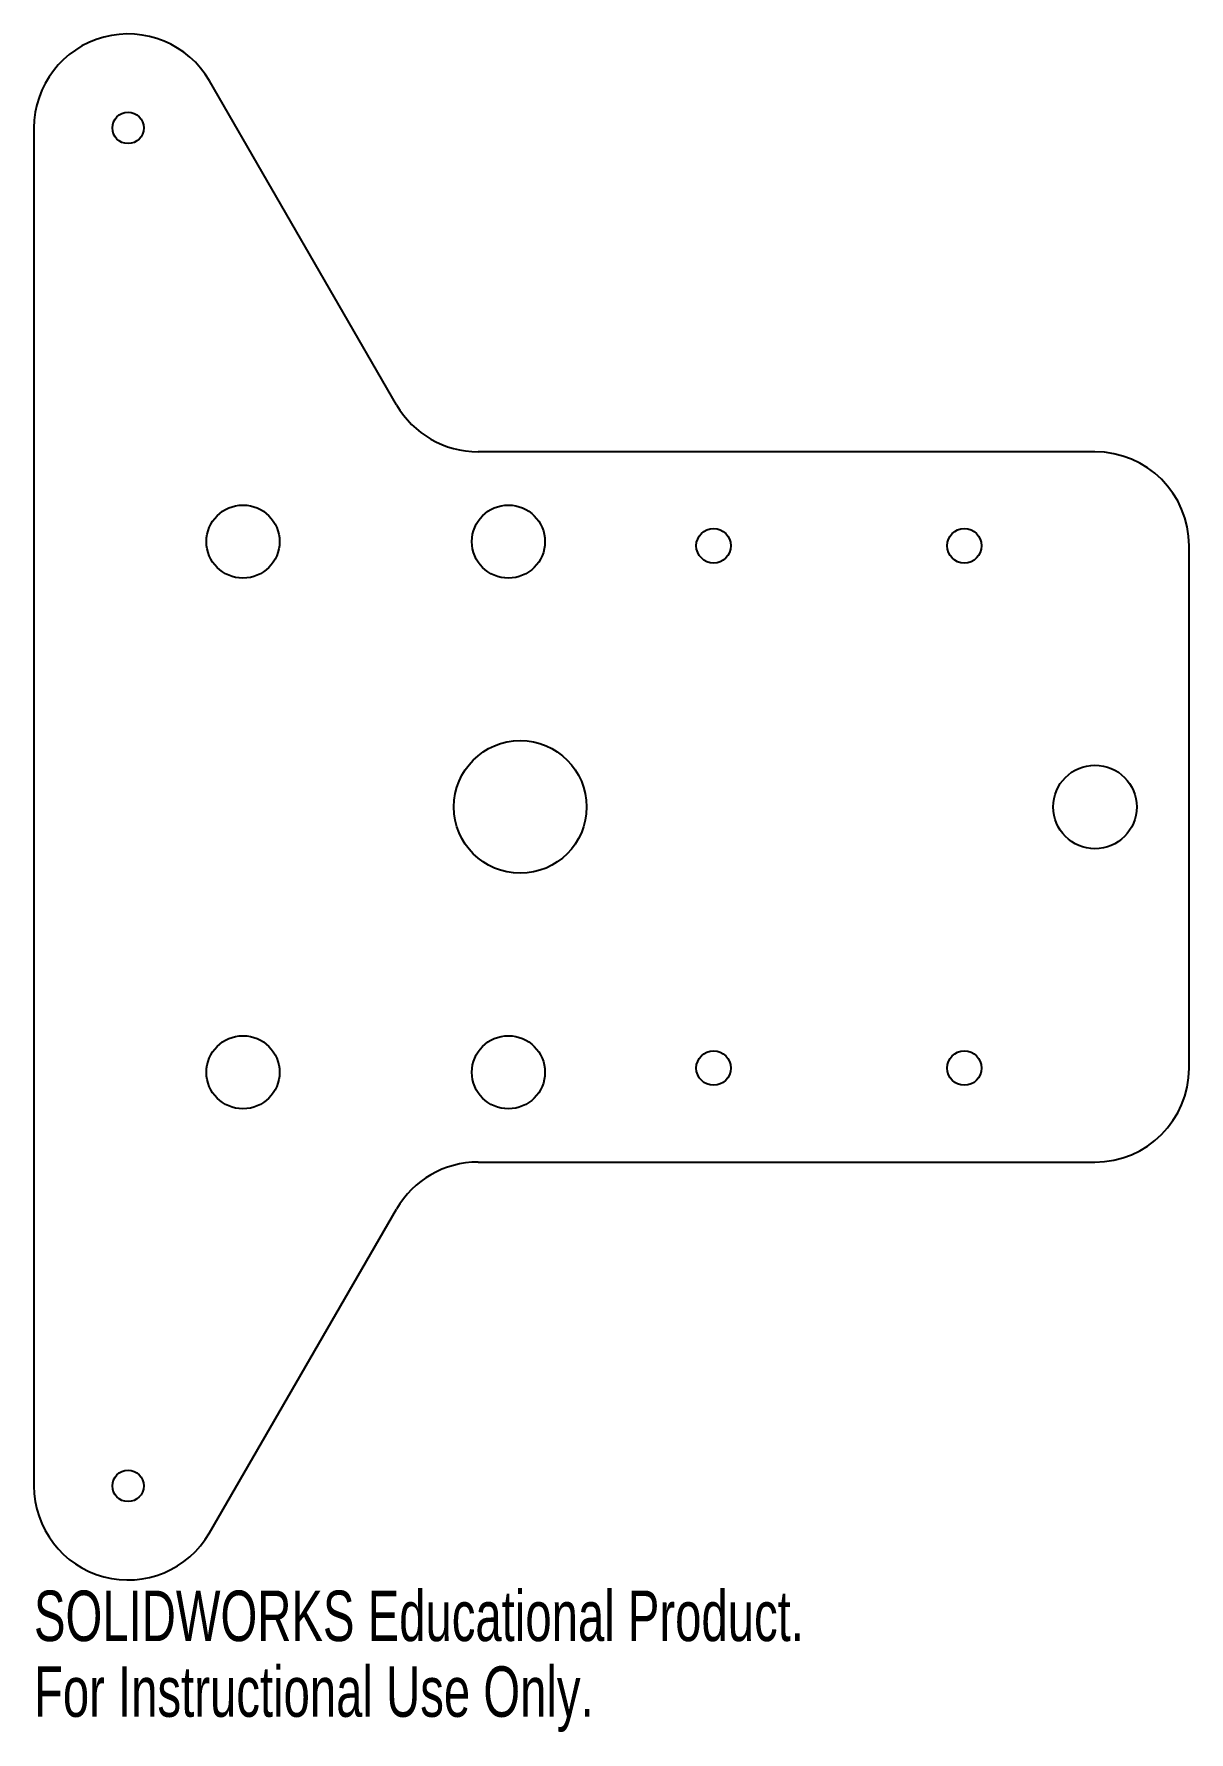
# Model space of a CAD drawing. Header units: millimetres. Extents: x 0 to 111, y -89 to 74.
import ezdxf

# ---------------------------------------------------------------- set-up
doc = ezdxf.new("R2010")
doc.units = ezdxf.units.MM
doc.styles.add('SLDTEXTSTYLE0', font='TXT', dxfattribs={"width": 0.7})

msp = doc.modelspace()

# ---------------------------------------------------------------- linework, layer by layer
at = {"color": 7, "linetype": 'Continuous', "lineweight": 25}
for p, q in [((34.69, 38.5), (16.79, 69.5)), ((0, 65), (0, -65)), ((101.53, 34), (42.49, 34)), ((110.53, -25), (110.53, 25)), ((42.49, -34), (101.53, -34)), ((16.79, -69.5), (34.69, -38.5))]:
    msp.add_line(p, q, dxfattribs=at)
for centre, radius in [((9, 65), 1.5), ((20, 25.4), 3.5), ((45.4, 25.4), 3.5), ((65.03, 25), 1.65), ((89.03, 25), 1.65), ((46.53, 0), 6.35), ((101.53, 0), 4), ((20, -25.4), 3.5), ((45.4, -25.4), 3.5), ((65.03, -25), 1.65), ((89.03, -25), 1.65), ((9, -65), 1.5)]:
    msp.add_circle(centre, radius, dxfattribs=at)
for centre, start, end in [((9, 65), 30, 180), ((42.49, 43), 210, 270), ((101.53, 25), 0, 90), ((101.53, -25), 270, 0), ((42.49, -43), 90, 150), ((9, -65), 180, 330)]:
    msp.add_arc(centre, 9, start, end, dxfattribs=at)

# ---------------------------------------------------------------- texts
at = {"color": 7, "linetype": 'Continuous', "char_height": 4.8336, "attachment_point": 1, "style": 'SLDTEXTSTYLE0'}
for s, insert in [('SOLIDWORKS Educational Product.', (0, -75.02)), ('For Instructional Use Only.', (0, -82.27))]:
    msp.add_mtext(s, dxfattribs=dict(at, insert=insert))

doc.saveas('drawing.dxf')
